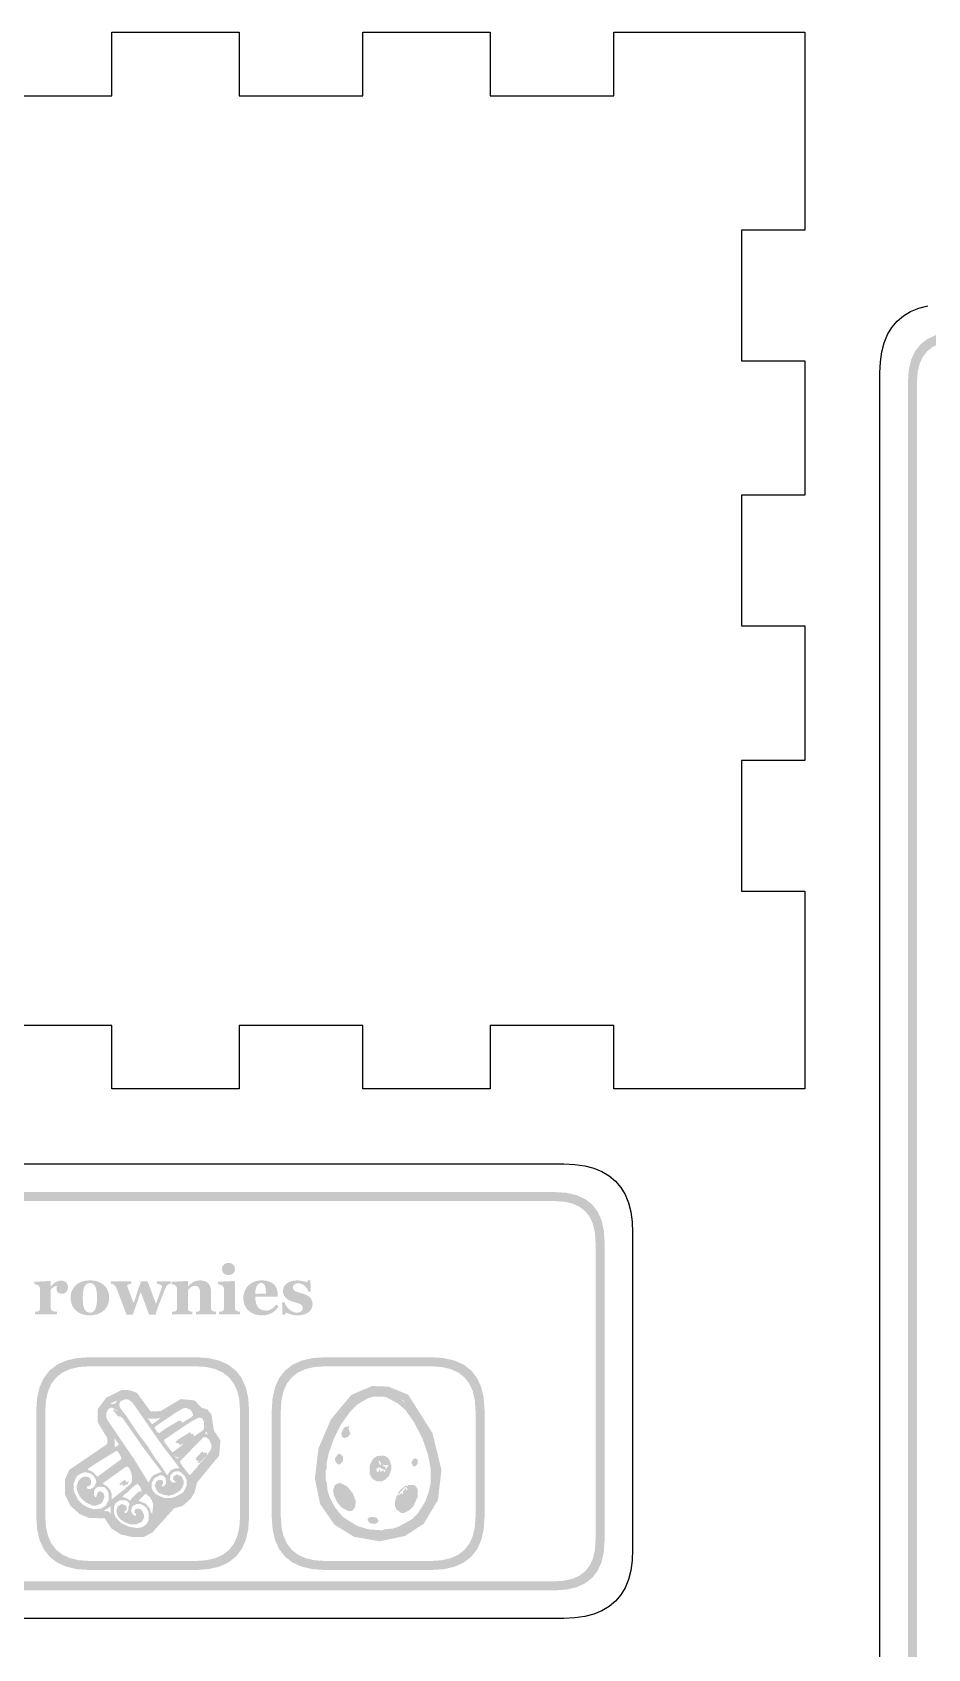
# Model space of a CAD drawing. Header units: millimetres. Extents: x 6 to 441, y 6 to 299.
# Drawn here: x 175.5 to 215.1, y 67.6 to 139 of the extents above; entities that cross this region are included whole.
import ezdxf

# ---------------------------------------------------------------- set-up
doc = ezdxf.new("R2010")
doc.units = ezdxf.units.MM
doc.layers.add('CUT', color=1, linetype='Continuous')
doc.layers.add('RASTER', color=7, linetype='Continuous')

msp = doc.modelspace()

# ---------------------------------------------------------------- hatches: boundary and pattern name
at = {"layer": 'RASTER'}
h = msp.add_hatch(color=7, dxfattribs=at)
h.paths.add_polyline_path([(229.6, 125.8), (230.116, 125.766), (230.563, 125.663), (230.941, 125.491), (231.25, 125.25), (231.491, 124.941), (231.663, 124.563), (231.766, 124.116), (231.8, 123.6), (231.8, 66.4), (231.766, 65.884), (231.663, 65.438), (231.491, 65.059), (231.25, 64.75), (230.941, 64.509), (230.563, 64.338), (230.116, 64.234), (229.6, 64.2), (216.4, 64.2), (215.884, 64.234), (215.438, 64.337), (215.059, 64.509), (214.75, 64.75), (214.509, 65.059), (214.337, 65.438), (214.234, 65.884), (214.2, 66.4), (214.2, 123.6), (214.234, 124.116), (214.337, 124.563), (214.509, 124.941), (214.75, 125.25), (215.059, 125.491), (215.438, 125.663), (215.884, 125.766), (216.4, 125.8)])
h.paths.add_polyline_path([(229.6, 125.4), (216.4, 125.4), (215.978, 125.372), (215.613, 125.288), (215.303, 125.147), (215.05, 124.95), (214.853, 124.697), (214.712, 124.387), (214.628, 124.022), (214.6, 123.6), (214.6, 66.4), (214.628, 65.978), (214.712, 65.613), (214.853, 65.303), (215.05, 65.05), (215.303, 64.853), (215.613, 64.712), (215.978, 64.628), (216.4, 64.6), (229.6, 64.6), (230.022, 64.628), (230.388, 64.712), (230.697, 64.853), (230.95, 65.05), (231.147, 65.303), (231.288, 65.613), (231.372, 65.978), (231.4, 66.4), (231.4, 123.6), (231.372, 124.022), (231.288, 124.387), (231.147, 124.697), (230.95, 124.95), (230.697, 125.147), (230.388, 125.288), (230.022, 125.372), (229.6, 125.4)], flags=0)
h = msp.add_hatch(color=7, dxfattribs=at)
h.paths.add_polyline_path([(139.2, 85.6), (139.234, 86.116), (139.337, 86.563), (139.509, 86.941), (139.75, 87.25), (140.059, 87.491), (140.438, 87.663), (140.884, 87.766), (141.4, 87.8), (198.6, 87.8), (199.116, 87.766), (199.563, 87.663), (199.941, 87.491), (200.25, 87.25), (200.491, 86.941), (200.663, 86.563), (200.766, 86.116), (200.8, 85.6), (200.8, 72.4), (200.766, 71.884), (200.663, 71.438), (200.491, 71.059), (200.25, 70.75), (199.941, 70.509), (199.563, 70.338), (199.116, 70.234), (198.6, 70.2), (141.4, 70.2), (140.884, 70.234), (140.438, 70.337), (140.059, 70.509), (139.75, 70.75), (139.509, 71.059), (139.337, 71.438), (139.234, 71.884), (139.2, 72.4)])
h.paths.add_polyline_path([(139.6, 85.6), (139.6, 72.4), (139.628, 71.978), (139.712, 71.613), (139.853, 71.303), (140.05, 71.05), (140.303, 70.853), (140.613, 70.712), (140.978, 70.628), (141.4, 70.6), (198.6, 70.6), (199.022, 70.628), (199.388, 70.712), (199.697, 70.853), (199.95, 71.05), (200.147, 71.303), (200.288, 71.613), (200.372, 71.978), (200.4, 72.4), (200.4, 85.6), (200.372, 86.022), (200.288, 86.387), (200.147, 86.697), (199.95, 86.95), (199.697, 87.147), (199.388, 87.288), (199.022, 87.372), (198.6, 87.4), (141.4, 87.4), (140.978, 87.372), (140.613, 87.288), (140.303, 87.147), (140.05, 86.95), (139.853, 86.697), (139.712, 86.387), (139.628, 86.022), (139.6, 85.6)], flags=0)
h = msp.add_hatch(color=7, dxfattribs=at)
h.paths.add_polyline_path([(184.694, 82.4), (183.768, 82.4), (183.768, 82.507), (183.778, 82.508), (183.787, 82.508), (183.796, 82.509), (183.806, 82.51), (183.815, 82.511), (183.824, 82.512), (183.834, 82.513), (183.843, 82.514), (183.852, 82.515), (183.86, 82.517), (183.869, 82.518), (183.877, 82.52), (183.885, 82.522), (183.892, 82.524), (183.899, 82.526), (183.906, 82.529), (183.917, 82.534), (183.927, 82.539), (183.937, 82.544), (183.946, 82.55), (183.953, 82.557), (183.96, 82.564), (183.966, 82.571), (183.972, 82.579), (183.976, 82.588), (183.98, 82.597), (183.983, 82.607), (183.986, 82.618), (183.988, 82.629), (183.99, 82.641), (183.99, 82.653), (183.991, 82.667), (183.991, 83.519), (183.99, 83.532), (183.989, 83.544), (183.987, 83.556), (183.985, 83.567), (183.982, 83.578), (183.978, 83.589), (183.973, 83.599), (183.967, 83.609), (183.961, 83.619), (183.955, 83.628), (183.948, 83.636), (183.941, 83.644), (183.933, 83.652), (183.926, 83.659), (183.917, 83.665), (183.909, 83.671), (183.902, 83.676), (183.894, 83.68), (183.885, 83.684), (183.876, 83.689), (183.865, 83.693), (183.854, 83.697), (183.842, 83.701), (183.829, 83.705), (183.816, 83.709), (183.803, 83.713), (183.79, 83.716), (183.778, 83.718), (183.766, 83.721), (183.754, 83.723), (183.743, 83.724), (183.731, 83.726), (183.731, 83.833), (184.449, 83.871), (184.471, 83.849), (184.471, 82.686), (184.472, 82.673), (184.473, 82.661), (184.474, 82.649), (184.477, 82.638), (184.48, 82.628), (184.484, 82.617), (184.488, 82.608), (184.493, 82.598), (184.499, 82.59), (184.505, 82.582), (184.512, 82.574), (184.52, 82.567), (184.528, 82.561), (184.537, 82.555), (184.546, 82.55), (184.556, 82.545), (184.564, 82.542), (184.571, 82.539), (184.579, 82.536), (184.587, 82.533), (184.595, 82.53), (184.603, 82.527), (184.612, 82.524), (184.621, 82.522), (184.629, 82.519), (184.638, 82.517), (184.647, 82.515), (184.656, 82.513), (184.666, 82.511), (184.675, 82.509), (184.684, 82.508), (184.694, 82.507)])
h.paths.add_polyline_path([(184.48, 84.398), (184.479, 84.371), (184.475, 84.344), (184.468, 84.319), (184.459, 84.295), (184.447, 84.272), (184.432, 84.25), (184.414, 84.228), (184.394, 84.208), (184.372, 84.19), (184.349, 84.174), (184.326, 84.161), (184.301, 84.15), (184.275, 84.141), (184.248, 84.135), (184.22, 84.131), (184.191, 84.13), (184.162, 84.131), (184.134, 84.135), (184.107, 84.141), (184.081, 84.15), (184.056, 84.161), (184.032, 84.174), (184.009, 84.19), (183.987, 84.208), (183.967, 84.228), (183.95, 84.25), (183.935, 84.272), (183.923, 84.295), (183.913, 84.319), (183.907, 84.344), (183.903, 84.371), (183.901, 84.398), (183.903, 84.425), (183.907, 84.452), (183.913, 84.477), (183.923, 84.501), (183.935, 84.525), (183.95, 84.547), (183.967, 84.568), (183.987, 84.588), (184.009, 84.607), (184.032, 84.623), (184.056, 84.637), (184.081, 84.648), (184.107, 84.656), (184.134, 84.663), (184.162, 84.666), (184.191, 84.668), (184.221, 84.666), (184.249, 84.663), (184.276, 84.656), (184.302, 84.648), (184.327, 84.637), (184.35, 84.623), (184.373, 84.607), (184.395, 84.588), (184.415, 84.568), (184.432, 84.547), (184.447, 84.525), (184.459, 84.501), (184.468, 84.477), (184.475, 84.452), (184.479, 84.425), (184.48, 84.398)])
for points in [[(177.1, 83.585), (177.099, 83.558), (177.096, 83.531), (177.09, 83.505), (177.083, 83.481), (177.073, 83.456), (177.061, 83.433), (177.047, 83.411), (177.031, 83.39), (177.013, 83.37), (176.994, 83.353), (176.973, 83.338), (176.951, 83.326), (176.928, 83.317), (176.903, 83.311), (176.877, 83.307), (176.85, 83.305), (176.823, 83.306), (176.798, 83.309), (176.774, 83.313), (176.751, 83.319), (176.729, 83.326), (176.708, 83.336), (176.688, 83.347), (176.669, 83.359), (176.651, 83.374), (176.636, 83.39), (176.624, 83.407), (176.613, 83.426), (176.605, 83.447), (176.599, 83.47), (176.596, 83.494), (176.595, 83.519), (176.595, 83.532), (176.595, 83.543), (176.596, 83.554), (176.597, 83.565), (176.598, 83.574), (176.599, 83.583), (176.6, 83.591), (176.602, 83.599), (176.604, 83.606), (176.606, 83.613), (176.607, 83.62), (176.609, 83.627), (176.611, 83.633), (176.612, 83.64), (176.614, 83.646), (176.615, 83.652), (176.598, 83.651), (176.581, 83.648), (176.564, 83.644), (176.546, 83.639), (176.528, 83.633), (176.51, 83.625), (176.492, 83.616), (176.473, 83.606), (176.455, 83.594), (176.437, 83.582), (176.42, 83.568), (176.403, 83.554), (176.387, 83.539), (176.371, 83.523), (176.356, 83.506), (176.341, 83.488), (176.341, 82.684), (176.342, 82.672), (176.342, 82.66), (176.344, 82.648), (176.345, 82.637), (176.348, 82.627), (176.35, 82.617), (176.354, 82.608), (176.357, 82.599), (176.362, 82.591), (176.367, 82.583), (176.373, 82.576), (176.379, 82.569), (176.386, 82.563), (176.394, 82.557), (176.402, 82.551), (176.412, 82.546), (176.42, 82.543), (176.43, 82.539), (176.441, 82.535), (176.454, 82.532), (176.468, 82.528), (176.483, 82.525), (176.499, 82.522), (176.516, 82.519), (176.534, 82.517), (176.55, 82.514), (176.565, 82.512), (176.579, 82.511), (176.591, 82.509), (176.602, 82.508), (176.612, 82.507), (176.621, 82.507), (176.621, 82.4), (175.641, 82.4), (175.641, 82.507), (175.65, 82.508), (175.659, 82.509), (175.669, 82.509), (175.678, 82.51), (175.687, 82.511), (175.696, 82.513), (175.706, 82.514), (175.715, 82.515), (175.724, 82.516), (175.733, 82.518), (175.742, 82.519), (175.75, 82.521), (175.757, 82.523), (175.765, 82.525), (175.772, 82.527), (175.779, 82.529), (175.79, 82.533), (175.8, 82.538), (175.81, 82.543), (175.818, 82.549), (175.826, 82.556), (175.833, 82.563), (175.838, 82.571), (175.843, 82.579), (175.847, 82.587), (175.851, 82.597), (175.854, 82.607), (175.856, 82.618), (175.858, 82.629), (175.86, 82.641), (175.861, 82.653), (175.861, 82.667), (175.861, 83.519), (175.86, 83.532), (175.859, 83.545), (175.857, 83.557), (175.855, 83.569), (175.851, 83.581), (175.847, 83.592), (175.842, 83.603), (175.836, 83.614), (175.83, 83.624), (175.823, 83.633), (175.816, 83.643), (175.808, 83.651), (175.801, 83.659), (175.793, 83.667), (175.785, 83.674), (175.776, 83.68), (175.769, 83.685), (175.762, 83.689), (175.754, 83.693), (175.746, 83.696), (175.737, 83.7), (175.729, 83.703), (175.719, 83.707), (175.709, 83.71), (175.699, 83.712), (175.689, 83.715), (175.678, 83.717), (175.667, 83.719), (175.656, 83.721), (175.644, 83.723), (175.633, 83.724), (175.621, 83.726), (175.621, 83.833), (176.319, 83.871), (176.341, 83.849), (176.341, 83.636), (176.347, 83.636), (176.373, 83.665), (176.398, 83.692), (176.425, 83.717), (176.451, 83.741), (176.478, 83.763), (176.506, 83.784), (176.534, 83.803), (176.562, 83.82), (176.59, 83.836), (176.619, 83.849), (176.648, 83.861), (176.678, 83.87), (176.707, 83.877), (176.737, 83.883), (176.768, 83.886), (176.798, 83.887), (176.832, 83.886), (176.863, 83.882), (176.893, 83.875), (176.921, 83.866), (176.948, 83.854), (176.973, 83.839), (176.996, 83.822), (177.017, 83.803), (177.037, 83.781), (177.054, 83.757), (177.068, 83.733), (177.079, 83.706), (177.088, 83.678), (177.095, 83.649), (177.099, 83.618), (177.1, 83.585)], [(181.634, 83.746), (181.617, 83.743), (181.601, 83.74), (181.585, 83.735), (181.569, 83.73), (181.554, 83.724), (181.538, 83.717), (181.524, 83.71), (181.509, 83.702), (181.495, 83.692), (181.482, 83.681), (181.469, 83.667), (181.457, 83.652), (181.445, 83.635), (181.433, 83.617), (181.423, 83.596), (181.413, 83.573), (181.388, 83.512), (181.364, 83.454), (181.341, 83.399), (181.32, 83.347), (181.3, 83.298), (181.282, 83.252), (181.265, 83.209), (181.249, 83.169), (181.232, 83.128), (181.215, 83.084), (181.195, 83.035), (181.175, 82.981), (181.152, 82.924), (181.128, 82.862), (181.103, 82.796), (181.076, 82.725), (181.07, 82.709), (181.063, 82.692), (181.057, 82.674), (181.05, 82.654), (181.043, 82.632), (181.035, 82.61), (181.027, 82.585), (181.019, 82.56), (181.011, 82.534), (181.004, 82.509), (180.997, 82.486), (180.99, 82.464), (180.984, 82.443), (180.978, 82.423), (180.972, 82.404), (180.967, 82.387), (180.682, 82.387), (180.313, 83.383), (179.967, 82.387), (179.684, 82.387), (179.648, 82.484), (179.614, 82.576), (179.582, 82.662), (179.552, 82.742), (179.524, 82.817), (179.498, 82.886), (179.473, 82.949), (179.451, 83.007), (179.429, 83.065), (179.405, 83.126), (179.379, 83.192), (179.352, 83.263), (179.323, 83.338), (179.292, 83.417), (179.259, 83.501), (179.224, 83.589), (179.217, 83.606), (179.209, 83.622), (179.199, 83.637), (179.188, 83.651), (179.177, 83.664), (179.164, 83.676), (179.149, 83.688), (179.134, 83.698), (179.118, 83.707), (179.102, 83.716), (179.086, 83.723), (179.069, 83.73), (179.053, 83.735), (179.036, 83.74), (179.02, 83.744), (179.003, 83.746), (179.003, 83.853), (179.902, 83.853), (179.902, 83.746), (179.89, 83.745), (179.876, 83.743), (179.862, 83.741), (179.848, 83.738), (179.833, 83.735), (179.817, 83.731), (179.801, 83.727), (179.784, 83.723), (179.768, 83.718), (179.754, 83.712), (179.742, 83.707), (179.732, 83.7), (179.725, 83.694), (179.719, 83.687), (179.716, 83.679), (179.715, 83.671), (179.715, 83.668), (179.715, 83.664), (179.715, 83.661), (179.716, 83.658), (179.716, 83.655), (179.717, 83.652), (179.718, 83.649), (179.719, 83.646), (179.72, 83.643), (179.721, 83.639), (179.722, 83.635), (179.723, 83.63), (179.725, 83.625), (179.727, 83.619), (179.729, 83.613), (179.731, 83.606), (179.741, 83.576), (179.753, 83.544), (179.765, 83.511), (179.778, 83.475), (179.792, 83.437), (179.807, 83.397), (179.823, 83.355), (179.839, 83.31), (179.857, 83.264), (179.875, 83.216), (179.894, 83.166), (179.914, 83.115), (179.935, 83.061), (179.956, 83.006), (179.978, 82.948), (180, 82.889), (180.326, 83.853), (180.616, 83.853), (180.986, 82.857), (181.007, 82.912), (181.026, 82.964), (181.045, 83.013), (181.062, 83.059), (181.077, 83.102), (181.092, 83.141), (181.105, 83.178), (181.117, 83.212), (181.129, 83.246), (181.142, 83.282), (181.155, 83.32), (181.17, 83.361), (181.185, 83.404), (181.2, 83.449), (181.217, 83.497), (181.234, 83.547), (181.236, 83.555), (181.239, 83.562), (181.24, 83.569), (181.242, 83.576), (181.244, 83.583), (181.245, 83.589), (181.246, 83.596), (181.246, 83.602), (181.247, 83.608), (181.247, 83.613), (181.247, 83.618), (181.248, 83.622), (181.248, 83.626), (181.248, 83.629), (181.247, 83.631), (181.247, 83.633), (181.247, 83.64), (181.245, 83.646), (181.243, 83.652), (181.24, 83.658), (181.237, 83.664), (181.232, 83.67), (181.227, 83.676), (181.221, 83.681), (181.214, 83.686), (181.207, 83.691), (181.199, 83.696), (181.192, 83.7), (181.184, 83.704), (181.175, 83.708), (181.167, 83.712), (181.158, 83.715), (181.149, 83.719), (181.14, 83.722), (181.131, 83.724), (181.122, 83.727), (181.113, 83.73), (181.104, 83.732), (181.095, 83.734), (181.087, 83.736), (181.078, 83.738), (181.07, 83.739), (181.062, 83.741), (181.055, 83.742), (181.048, 83.743), (181.041, 83.744), (181.035, 83.745), (181.029, 83.746), (181.029, 83.853), (181.634, 83.853)], [(183.632, 82.4), (182.75, 82.4), (182.75, 82.507), (182.757, 82.508), (182.765, 82.508), (182.773, 82.509), (182.781, 82.51), (182.789, 82.511), (182.798, 82.512), (182.808, 82.513), (182.817, 82.514), (182.827, 82.515), (182.836, 82.517), (182.844, 82.518), (182.852, 82.52), (182.859, 82.522), (182.866, 82.524), (182.872, 82.526), (182.877, 82.529), (182.885, 82.533), (182.892, 82.538), (182.898, 82.543), (182.904, 82.549), (182.909, 82.555), (182.914, 82.561), (182.918, 82.568), (182.921, 82.576), (182.924, 82.584), (182.927, 82.593), (182.929, 82.603), (182.931, 82.614), (182.933, 82.626), (182.934, 82.638), (182.934, 82.652), (182.935, 82.667), (182.935, 83.352), (182.934, 83.388), (182.931, 83.422), (182.927, 83.454), (182.921, 83.483), (182.913, 83.51), (182.904, 83.535), (182.893, 83.557), (182.88, 83.577), (182.865, 83.595), (182.849, 83.61), (182.831, 83.623), (182.812, 83.634), (182.791, 83.642), (182.768, 83.648), (182.744, 83.651), (182.718, 83.652), (182.703, 83.652), (182.689, 83.651), (182.675, 83.65), (182.661, 83.648), (182.648, 83.646), (182.634, 83.643), (182.621, 83.639), (182.609, 83.635), (182.596, 83.63), (182.584, 83.625), (182.571, 83.619), (182.559, 83.613), (182.546, 83.607), (182.534, 83.599), (182.522, 83.592), (182.51, 83.584), (182.499, 83.576), (182.49, 83.569), (182.48, 83.561), (182.471, 83.554), (182.463, 83.546), (182.456, 83.539), (182.448, 83.531), (182.442, 83.524), (182.435, 83.516), (182.429, 83.509), (182.424, 83.501), (182.418, 83.495), (182.413, 83.488), (182.408, 83.482), (182.403, 83.475), (182.398, 83.469), (182.398, 82.683), (182.399, 82.67), (182.399, 82.658), (182.4, 82.647), (182.402, 82.636), (182.404, 82.625), (182.407, 82.615), (182.41, 82.606), (182.413, 82.597), (182.417, 82.589), (182.422, 82.581), (182.427, 82.574), (182.432, 82.567), (182.439, 82.561), (182.446, 82.555), (182.453, 82.55), (182.461, 82.545), (182.467, 82.542), (182.474, 82.539), (182.481, 82.536), (182.488, 82.533), (182.495, 82.53), (182.503, 82.527), (182.511, 82.524), (182.52, 82.522), (182.529, 82.519), (182.538, 82.517), (182.546, 82.515), (182.555, 82.513), (182.563, 82.511), (182.572, 82.509), (182.58, 82.508), (182.589, 82.507), (182.589, 82.4), (181.698, 82.4), (181.698, 82.507), (181.707, 82.508), (181.717, 82.509), (181.726, 82.509), (181.735, 82.51), (181.744, 82.511), (181.754, 82.513), (181.763, 82.514), (181.772, 82.515), (181.781, 82.516), (181.79, 82.518), (181.799, 82.519), (181.807, 82.521), (181.815, 82.523), (181.822, 82.525), (181.829, 82.527), (181.836, 82.529), (181.847, 82.533), (181.858, 82.538), (181.867, 82.543), (181.875, 82.549), (181.883, 82.556), (181.89, 82.563), (181.896, 82.571), (181.9, 82.579), (181.905, 82.587), (181.908, 82.597), (181.911, 82.607), (181.914, 82.618), (181.915, 82.629), (181.917, 82.641), (181.918, 82.653), (181.918, 82.667), (181.918, 83.519), (181.918, 83.53), (181.917, 83.542), (181.915, 83.553), (181.912, 83.564), (181.909, 83.575), (181.905, 83.586), (181.9, 83.597), (181.895, 83.608), (181.888, 83.619), (181.882, 83.629), (181.875, 83.639), (181.867, 83.648), (181.86, 83.657), (181.851, 83.665), (181.842, 83.673), (181.833, 83.68), (181.826, 83.685), (181.819, 83.689), (181.811, 83.693), (181.803, 83.696), (181.795, 83.7), (181.786, 83.703), (181.776, 83.707), (181.766, 83.71), (181.756, 83.712), (181.746, 83.715), (181.735, 83.717), (181.724, 83.719), (181.713, 83.721), (181.701, 83.723), (181.69, 83.724), (181.678, 83.726), (181.678, 83.833), (182.376, 83.871), (182.398, 83.849), (182.398, 83.636), (182.404, 83.636), (182.415, 83.646), (182.426, 83.656), (182.438, 83.666), (182.45, 83.677), (182.462, 83.688), (182.476, 83.699), (182.49, 83.712), (182.504, 83.724), (182.518, 83.737), (182.533, 83.749), (182.547, 83.76), (182.56, 83.771), (182.574, 83.781), (182.587, 83.79), (182.6, 83.799), (182.612, 83.808), (182.626, 83.816), (182.642, 83.825), (182.658, 83.833), (182.675, 83.84), (182.693, 83.848), (182.713, 83.855), (182.733, 83.861), (182.754, 83.868), (182.777, 83.874), (182.799, 83.879), (182.822, 83.883), (182.845, 83.886), (182.869, 83.889), (182.893, 83.891), (182.917, 83.892), (182.942, 83.893), (183, 83.891), (183.054, 83.884), (183.104, 83.874), (183.151, 83.859), (183.194, 83.84), (183.233, 83.816), (183.268, 83.789), (183.3, 83.757), (183.328, 83.722), (183.352, 83.684), (183.373, 83.643), (183.39, 83.6), (183.403, 83.553), (183.412, 83.504), (183.418, 83.452), (183.419, 83.398), (183.419, 82.68), (183.42, 82.667), (183.42, 82.654), (183.422, 82.642), (183.423, 82.631), (183.426, 82.621), (183.428, 82.611), (183.432, 82.602), (183.436, 82.593), (183.44, 82.586), (183.445, 82.578), (183.452, 82.571), (183.459, 82.564), (183.467, 82.558), (183.475, 82.552), (183.485, 82.547), (183.496, 82.542), (183.502, 82.54), (183.508, 82.537), (183.515, 82.534), (183.522, 82.532), (183.529, 82.529), (183.537, 82.527), (183.545, 82.524), (183.553, 82.522), (183.562, 82.519), (183.571, 82.517), (183.581, 82.515), (183.59, 82.513), (183.6, 82.511), (183.61, 82.509), (183.621, 82.508), (183.632, 82.507)], [(187.222, 82.35), (187.187, 82.351), (187.152, 82.353), (187.117, 82.356), (187.082, 82.361), (187.047, 82.367), (187.013, 82.374), (186.979, 82.382), (186.945, 82.392), (186.912, 82.402), (186.881, 82.413), (186.852, 82.424), (186.824, 82.435), (186.799, 82.446), (186.776, 82.457), (186.754, 82.469), (186.734, 82.481), (186.69, 82.381), (186.576, 82.381), (186.557, 82.927), (186.664, 82.927), (186.67, 82.911), (186.677, 82.893), (186.685, 82.876), (186.693, 82.857), (186.703, 82.838), (186.714, 82.819), (186.725, 82.799), (186.737, 82.779), (186.75, 82.758), (186.764, 82.738), (186.778, 82.719), (186.792, 82.7), (186.807, 82.682), (186.822, 82.664), (186.838, 82.647), (186.854, 82.63), (186.872, 82.614), (186.89, 82.598), (186.909, 82.583), (186.928, 82.569), (186.948, 82.556), (186.969, 82.543), (186.99, 82.53), (187.012, 82.519), (187.034, 82.508), (187.057, 82.499), (187.08, 82.491), (187.104, 82.485), (187.128, 82.48), (187.152, 82.476), (187.177, 82.474), (187.202, 82.473), (187.234, 82.474), (187.264, 82.476), (187.292, 82.481), (187.318, 82.486), (187.342, 82.494), (187.363, 82.502), (187.383, 82.513), (187.4, 82.525), (187.415, 82.539), (187.429, 82.555), (187.44, 82.572), (187.449, 82.591), (187.456, 82.612), (187.461, 82.635), (187.464, 82.659), (187.465, 82.686), (187.465, 82.7), (187.464, 82.714), (187.461, 82.727), (187.458, 82.739), (187.454, 82.751), (187.449, 82.762), (187.443, 82.772), (187.436, 82.782), (187.428, 82.792), (187.42, 82.801), (187.411, 82.809), (187.401, 82.818), (187.391, 82.826), (187.38, 82.834), (187.368, 82.841), (187.355, 82.848), (187.341, 82.855), (187.326, 82.862), (187.311, 82.869), (187.296, 82.875), (187.28, 82.881), (187.264, 82.887), (187.247, 82.893), (187.23, 82.898), (187.213, 82.903), (187.194, 82.909), (187.175, 82.915), (187.154, 82.921), (187.133, 82.927), (187.11, 82.934), (187.087, 82.941), (187.063, 82.948), (187.038, 82.955), (187.014, 82.963), (186.992, 82.97), (186.97, 82.977), (186.949, 82.985), (186.929, 82.992), (186.91, 83), (186.892, 83.007), (186.874, 83.015), (186.856, 83.024), (186.838, 83.035), (186.82, 83.046), (186.801, 83.058), (186.782, 83.072), (186.764, 83.086), (186.745, 83.102), (186.729, 83.116), (186.713, 83.132), (186.699, 83.148), (186.685, 83.165), (186.673, 83.182), (186.661, 83.201), (186.649, 83.22), (186.639, 83.239), (186.63, 83.26), (186.622, 83.282), (186.615, 83.304), (186.609, 83.328), (186.605, 83.352), (186.602, 83.378), (186.6, 83.404), (186.6, 83.431), (186.602, 83.482), (186.61, 83.53), (186.624, 83.575), (186.643, 83.618), (186.667, 83.659), (186.697, 83.697), (186.733, 83.732), (186.773, 83.765), (186.818, 83.795), (186.867, 83.821), (186.919, 83.843), (186.974, 83.861), (187.032, 83.875), (187.094, 83.885), (187.159, 83.891), (187.228, 83.893), (187.261, 83.892), (187.293, 83.891), (187.325, 83.889), (187.356, 83.886), (187.386, 83.882), (187.416, 83.877), (187.445, 83.872), (187.473, 83.866), (187.501, 83.859), (187.527, 83.852), (187.552, 83.845), (187.576, 83.837), (187.599, 83.83), (187.621, 83.822), (187.642, 83.814), (187.662, 83.806), (187.692, 83.893), (187.804, 83.893), (187.827, 83.393), (187.723, 83.393), (187.709, 83.431), (187.693, 83.467), (187.674, 83.502), (187.654, 83.535), (187.63, 83.567), (187.605, 83.598), (187.577, 83.628), (187.547, 83.656), (187.516, 83.682), (187.484, 83.704), (187.451, 83.723), (187.418, 83.739), (187.384, 83.751), (187.35, 83.76), (187.315, 83.765), (187.279, 83.767), (187.252, 83.766), (187.226, 83.764), (187.201, 83.76), (187.179, 83.755), (187.157, 83.748), (187.137, 83.74), (187.119, 83.731), (187.102, 83.72), (187.087, 83.708), (187.074, 83.694), (187.063, 83.68), (187.054, 83.664), (187.047, 83.647), (187.042, 83.629), (187.039, 83.61), (187.038, 83.589), (187.039, 83.563), (187.044, 83.538), (187.051, 83.515), (187.061, 83.494), (187.075, 83.474), (187.091, 83.457), (187.11, 83.442), (187.132, 83.428), (187.157, 83.416), (187.184, 83.404), (187.214, 83.392), (187.245, 83.38), (187.28, 83.368), (187.316, 83.357), (187.355, 83.346), (187.396, 83.335), (187.46, 83.317), (187.519, 83.298), (187.573, 83.277), (187.624, 83.255), (187.669, 83.231), (187.711, 83.206), (187.748, 83.179), (187.78, 83.151), (187.809, 83.121), (187.833, 83.089), (187.854, 83.054), (187.871, 83.018), (187.885, 82.98), (187.894, 82.94), (187.9, 82.898), (187.902, 82.854), (187.899, 82.796), (187.89, 82.741), (187.875, 82.689), (187.855, 82.641), (187.828, 82.596), (187.796, 82.555), (187.758, 82.517), (187.714, 82.482), (187.665, 82.451), (187.612, 82.424), (187.556, 82.402), (187.497, 82.383), (187.433, 82.369), (187.367, 82.358), (187.296, 82.352), (187.222, 82.35)]]:
    msp.add_hatch(color=7, dxfattribs=at).paths.add_polyline_path(points)
h = msp.add_hatch(color=7, dxfattribs=at)
h.paths.add_polyline_path([(178.697, 83.68), (178.723, 83.654), (178.748, 83.627), (178.771, 83.599), (178.792, 83.569), (178.812, 83.538), (178.831, 83.506), (178.847, 83.473), (178.862, 83.439), (178.876, 83.403), (178.887, 83.367), (178.897, 83.33), (178.905, 83.292), (178.911, 83.254), (178.916, 83.214), (178.919, 83.175), (178.919, 83.134), (178.919, 83.094), (178.916, 83.054), (178.912, 83.015), (178.905, 82.976), (178.897, 82.938), (178.888, 82.9), (178.876, 82.863), (178.863, 82.827), (178.848, 82.792), (178.832, 82.757), (178.813, 82.725), (178.794, 82.693), (178.772, 82.663), (178.749, 82.634), (178.725, 82.606), (178.698, 82.58), (178.669, 82.554), (178.638, 82.528), (178.605, 82.505), (178.571, 82.483), (178.536, 82.463), (178.5, 82.444), (178.462, 82.427), (178.422, 82.412), (178.381, 82.398), (178.339, 82.386), (178.295, 82.376), (178.25, 82.368), (178.204, 82.361), (178.156, 82.357), (178.106, 82.354), (178.055, 82.353), (178.011, 82.354), (177.968, 82.356), (177.925, 82.36), (177.884, 82.366), (177.843, 82.373), (177.803, 82.382), (177.764, 82.392), (177.726, 82.404), (177.689, 82.418), (177.653, 82.433), (177.619, 82.45), (177.585, 82.468), (177.552, 82.489), (177.52, 82.51), (177.49, 82.533), (177.46, 82.558), (177.433, 82.583), (177.408, 82.61), (177.384, 82.638), (177.361, 82.668), (177.34, 82.699), (177.32, 82.731), (177.302, 82.765), (177.285, 82.801), (177.27, 82.837), (177.256, 82.875), (177.245, 82.914), (177.236, 82.954), (177.229, 82.994), (177.224, 83.036), (177.221, 83.079), (177.22, 83.124), (177.221, 83.167), (177.224, 83.209), (177.228, 83.25), (177.234, 83.29), (177.242, 83.328), (177.252, 83.365), (177.263, 83.402), (177.277, 83.436), (177.292, 83.47), (177.308, 83.503), (177.327, 83.535), (177.347, 83.566), (177.369, 83.596), (177.393, 83.625), (177.418, 83.653), (177.446, 83.68), (177.474, 83.705), (177.503, 83.729), (177.534, 83.751), (177.567, 83.771), (177.601, 83.79), (177.637, 83.808), (177.674, 83.824), (177.713, 83.839), (177.753, 83.852), (177.795, 83.864), (177.838, 83.874), (177.881, 83.882), (177.926, 83.888), (177.973, 83.892), (178.02, 83.895), (178.068, 83.896), (178.119, 83.895), (178.168, 83.892), (178.215, 83.888), (178.261, 83.882), (178.306, 83.874), (178.348, 83.864), (178.39, 83.852), (178.429, 83.839), (178.468, 83.824), (178.505, 83.808), (178.54, 83.79), (178.574, 83.771), (178.607, 83.751), (178.638, 83.729), (178.668, 83.705), (178.697, 83.68)])
h.paths.add_polyline_path([(178.322, 82.665), (178.33, 82.686), (178.337, 82.708), (178.344, 82.732), (178.35, 82.756), (178.355, 82.781), (178.361, 82.808), (178.365, 82.836), (178.369, 82.864), (178.373, 82.894), (178.376, 82.925), (178.379, 82.958), (178.381, 82.991), (178.383, 83.026), (178.384, 83.062), (178.385, 83.099), (178.385, 83.137), (178.385, 83.163), (178.384, 83.19), (178.383, 83.218), (178.381, 83.247), (178.379, 83.276), (178.377, 83.307), (178.374, 83.339), (178.37, 83.371), (178.366, 83.403), (178.362, 83.434), (178.357, 83.462), (178.352, 83.489), (178.346, 83.514), (178.34, 83.538), (178.333, 83.559), (178.326, 83.579), (178.317, 83.602), (178.307, 83.623), (178.296, 83.643), (178.284, 83.662), (178.272, 83.679), (178.258, 83.695), (178.244, 83.71), (178.229, 83.724), (178.213, 83.737), (178.196, 83.747), (178.177, 83.756), (178.158, 83.764), (178.138, 83.77), (178.117, 83.774), (178.095, 83.776), (178.071, 83.777), (178.046, 83.776), (178.022, 83.773), (177.999, 83.769), (177.978, 83.763), (177.958, 83.755), (177.939, 83.745), (177.921, 83.733), (177.905, 83.72), (177.89, 83.705), (177.876, 83.689), (177.862, 83.672), (177.85, 83.654), (177.838, 83.635), (177.828, 83.615), (177.818, 83.594), (177.809, 83.572), (177.802, 83.551), (177.795, 83.528), (177.789, 83.505), (177.783, 83.481), (177.778, 83.456), (177.774, 83.431), (177.77, 83.404), (177.767, 83.376), (177.764, 83.348), (177.761, 83.32), (177.759, 83.291), (177.758, 83.262), (177.757, 83.233), (177.756, 83.203), (177.755, 83.173), (177.755, 83.143), (177.755, 83.104), (177.756, 83.066), (177.756, 83.031), (177.757, 82.997), (177.759, 82.965), (177.761, 82.934), (177.763, 82.905), (177.765, 82.878), (177.768, 82.852), (177.772, 82.826), (177.777, 82.8), (177.783, 82.773), (177.789, 82.747), (177.797, 82.721), (177.806, 82.694), (177.815, 82.668), (177.824, 82.646), (177.834, 82.625), (177.844, 82.605), (177.856, 82.587), (177.868, 82.569), (177.882, 82.553), (177.896, 82.538), (177.912, 82.525), (177.928, 82.512), (177.945, 82.501), (177.964, 82.492), (177.983, 82.485), (178.004, 82.479), (178.025, 82.475), (178.048, 82.473), (178.071, 82.472), (178.093, 82.473), (178.114, 82.475), (178.134, 82.479), (178.153, 82.484), (178.171, 82.491), (178.189, 82.499), (178.206, 82.509), (178.222, 82.521), (178.238, 82.534), (178.252, 82.548), (178.266, 82.564), (178.279, 82.581), (178.291, 82.6), (178.302, 82.62), (178.312, 82.642), (178.322, 82.665)], flags=0)
h = msp.add_hatch(color=7, dxfattribs=at)
h.paths.add_polyline_path([(186.403, 82.75), (186.39, 82.729), (186.376, 82.709), (186.362, 82.689), (186.347, 82.669), (186.331, 82.649), (186.314, 82.63), (186.297, 82.611), (186.28, 82.593), (186.261, 82.574), (186.242, 82.557), (186.222, 82.54), (186.202, 82.524), (186.181, 82.508), (186.16, 82.494), (186.138, 82.479), (186.115, 82.466), (186.09, 82.452), (186.066, 82.44), (186.041, 82.428), (186.016, 82.417), (185.991, 82.407), (185.966, 82.398), (185.941, 82.389), (185.916, 82.382), (185.891, 82.375), (185.864, 82.369), (185.837, 82.364), (185.808, 82.36), (185.779, 82.357), (185.749, 82.355), (185.718, 82.354), (185.686, 82.353), (185.632, 82.354), (185.581, 82.357), (185.531, 82.362), (185.484, 82.369), (185.438, 82.377), (185.394, 82.388), (185.352, 82.4), (185.311, 82.415), (185.273, 82.431), (185.236, 82.448), (185.201, 82.467), (185.168, 82.487), (185.136, 82.508), (185.106, 82.531), (185.078, 82.555), (185.051, 82.58), (185.026, 82.607), (185.003, 82.635), (184.982, 82.663), (184.962, 82.694), (184.943, 82.725), (184.927, 82.757), (184.912, 82.791), (184.898, 82.826), (184.886, 82.861), (184.876, 82.898), (184.867, 82.935), (184.86, 82.973), (184.855, 83.012), (184.851, 83.051), (184.848, 83.091), (184.848, 83.132), (184.849, 83.17), (184.851, 83.206), (184.855, 83.243), (184.861, 83.279), (184.869, 83.314), (184.879, 83.35), (184.89, 83.384), (184.903, 83.419), (184.917, 83.453), (184.933, 83.485), (184.95, 83.517), (184.969, 83.548), (184.989, 83.578), (185.011, 83.607), (185.034, 83.635), (185.059, 83.663), (185.084, 83.688), (185.112, 83.712), (185.141, 83.735), (185.171, 83.757), (185.203, 83.777), (185.237, 83.796), (185.273, 83.814), (185.31, 83.831), (185.348, 83.846), (185.388, 83.859), (185.429, 83.87), (185.47, 83.879), (185.513, 83.887), (185.557, 83.892), (185.603, 83.895), (185.649, 83.896), (185.699, 83.895), (185.747, 83.892), (185.792, 83.889), (185.836, 83.883), (185.877, 83.876), (185.915, 83.868), (185.952, 83.857), (185.986, 83.846), (186.018, 83.833), (186.049, 83.819), (186.078, 83.803), (186.106, 83.786), (186.133, 83.769), (186.158, 83.75), (186.182, 83.729), (186.204, 83.708), (186.224, 83.687), (186.243, 83.664), (186.26, 83.641), (186.276, 83.617), (186.291, 83.592), (186.304, 83.566), (186.315, 83.539), (186.326, 83.511), (186.335, 83.483), (186.342, 83.454), (186.349, 83.424), (186.354, 83.395), (186.358, 83.365), (186.361, 83.335), (186.363, 83.304), (186.364, 83.273), (186.364, 83.178), (185.374, 83.178), (185.375, 83.105), (185.381, 83.037), (185.39, 82.973), (185.402, 82.913), (185.419, 82.859), (185.439, 82.808), (185.462, 82.762), (185.489, 82.721), (185.52, 82.684), (185.556, 82.652), (185.595, 82.625), (185.639, 82.603), (185.687, 82.586), (185.739, 82.574), (185.796, 82.567), (185.857, 82.564), (185.891, 82.565), (185.924, 82.569), (185.956, 82.575), (185.988, 82.583), (186.018, 82.594), (186.048, 82.606), (186.077, 82.622), (186.104, 82.64), (186.131, 82.659), (186.157, 82.68), (186.182, 82.702), (186.206, 82.725), (186.229, 82.75), (186.251, 82.775), (186.272, 82.802), (186.292, 82.831)])
h.paths.add_polyline_path([(185.844, 83.307), (185.844, 83.329), (185.843, 83.351), (185.843, 83.373), (185.842, 83.396), (185.84, 83.418), (185.839, 83.441), (185.837, 83.464), (185.835, 83.487), (185.833, 83.509), (185.83, 83.531), (185.827, 83.551), (185.823, 83.571), (185.819, 83.589), (185.814, 83.606), (185.809, 83.623), (185.804, 83.638), (185.798, 83.654), (185.791, 83.67), (185.783, 83.685), (185.775, 83.698), (185.766, 83.711), (185.757, 83.722), (185.747, 83.732), (185.736, 83.742), (185.725, 83.75), (185.713, 83.757), (185.7, 83.763), (185.687, 83.768), (185.673, 83.772), (185.658, 83.775), (185.643, 83.776), (185.627, 83.777), (185.599, 83.775), (185.573, 83.77), (185.549, 83.761), (185.526, 83.748), (185.504, 83.732), (185.483, 83.713), (185.464, 83.689), (185.447, 83.663), (185.431, 83.632), (185.417, 83.597), (185.405, 83.558), (185.395, 83.515), (185.387, 83.468), (185.38, 83.416), (185.376, 83.361), (185.374, 83.301)], flags=0)
h = msp.add_hatch(color=7, dxfattribs=at)
h.paths.add_polyline_path([(175.7, 78.15), (175.737, 78.701), (175.847, 79.178), (176.03, 79.582), (176.288, 79.913), (176.618, 80.17), (177.022, 80.353), (177.499, 80.463), (178.05, 80.5), (182.75, 80.5), (183.301, 80.463), (183.778, 80.353), (184.182, 80.17), (184.513, 79.913), (184.77, 79.582), (184.953, 79.178), (185.063, 78.701), (185.1, 78.15), (185.1, 73.45), (185.063, 72.899), (184.953, 72.422), (184.77, 72.018), (184.513, 71.687), (184.182, 71.43), (183.778, 71.247), (183.301, 71.137), (182.75, 71.1), (178.05, 71.1), (177.499, 71.137), (177.022, 71.247), (176.618, 71.43), (176.288, 71.688), (176.03, 72.018), (175.847, 72.422), (175.737, 72.899), (175.7, 73.45)])
h.paths.add_polyline_path([(176.1, 78.15), (176.1, 73.45), (176.13, 72.993), (176.222, 72.597), (176.374, 72.262), (176.588, 71.988), (176.862, 71.774), (177.197, 71.622), (177.593, 71.53), (178.05, 71.5), (182.75, 71.5), (183.207, 71.53), (183.603, 71.622), (183.938, 71.774), (184.213, 71.988), (184.426, 72.262), (184.578, 72.597), (184.67, 72.993), (184.7, 73.45), (184.7, 78.15), (184.67, 78.607), (184.578, 79.003), (184.426, 79.338), (184.213, 79.612), (183.938, 79.826), (183.603, 79.978), (183.207, 80.07), (182.75, 80.1), (178.05, 80.1), (177.593, 80.07), (177.197, 79.978), (176.862, 79.826), (176.587, 79.613), (176.374, 79.338), (176.222, 79.003), (176.13, 78.607), (176.1, 78.15)], flags=0)
h = msp.add_hatch(color=7, dxfattribs=at)
h.paths.add_polyline_path([(186.1, 78.15), (186.137, 78.701), (186.247, 79.178), (186.43, 79.582), (186.688, 79.913), (187.018, 80.17), (187.422, 80.353), (187.899, 80.463), (188.45, 80.5), (193.15, 80.5), (193.701, 80.463), (194.178, 80.353), (194.582, 80.17), (194.913, 79.913), (195.17, 79.582), (195.353, 79.178), (195.463, 78.701), (195.5, 78.15), (195.5, 73.45), (195.463, 72.899), (195.353, 72.422), (195.17, 72.018), (194.913, 71.687), (194.582, 71.43), (194.178, 71.247), (193.701, 71.137), (193.15, 71.1), (188.45, 71.1), (187.899, 71.137), (187.422, 71.247), (187.018, 71.43), (186.687, 71.688), (186.43, 72.018), (186.247, 72.422), (186.137, 72.899), (186.1, 73.45)])
h.paths.add_polyline_path([(186.5, 78.15), (186.5, 73.45), (186.53, 72.993), (186.622, 72.597), (186.774, 72.262), (186.987, 71.988), (187.262, 71.774), (187.597, 71.622), (187.993, 71.53), (188.45, 71.5), (193.15, 71.5), (193.607, 71.53), (194.003, 71.622), (194.338, 71.774), (194.612, 71.988), (194.826, 72.262), (194.978, 72.597), (195.07, 72.993), (195.1, 73.45), (195.1, 78.15), (195.07, 78.607), (194.978, 79.003), (194.826, 79.338), (194.613, 79.612), (194.338, 79.826), (194.003, 79.978), (193.607, 80.07), (193.15, 80.1), (188.45, 80.1), (187.993, 80.07), (187.597, 79.978), (187.262, 79.826), (186.987, 79.613), (186.774, 79.338), (186.622, 79.003), (186.53, 78.607), (186.5, 78.15)], flags=0)
h = msp.add_hatch(color=7, dxfattribs=at)
h.paths.add_polyline_path([(179.472, 79.052), (179.841, 79.044), (180.152, 78.923), (180.736, 78.122), (180.775, 78.102), (181.191, 78.121), (182.082, 78.653), (182.69, 78.596), (182.993, 78.272), (183.256, 78.193), (183.436, 77.974), (183.544, 77.269), (183.833, 76.827), (183.778, 76.153), (182.801, 74.967), (182.69, 74.523), (182.524, 74.254), (182.16, 73.928), (181.797, 73.833), (180.826, 72.756), (180.46, 72.565), (179.982, 72.55), (179.439, 72.667), (179.018, 72.936), (178.726, 73.38), (178.035, 73.402), (177.624, 73.567), (177.208, 73.938), (176.971, 74.428), (176.971, 75.109), (177.161, 75.526), (178.839, 76.672), (178.839, 76.925), (178.41, 77.634), (178.41, 78.208), (178.797, 78.72)])
h.paths.add_polyline_path([(179.543, 78.73), (179.006, 78.466), (178.73, 78.101), (178.73, 77.724), (179.159, 77.014), (179.159, 76.503), (177.415, 75.312), (177.291, 75.039), (177.291, 74.502), (177.468, 74.135), (177.795, 73.843), (178.101, 73.72), (178.903, 73.695), (179.248, 73.169), (179.563, 72.968), (180.011, 72.871), (180.377, 72.883), (180.627, 73.013), (181.624, 74.119), (182.004, 74.218), (182.276, 74.462), (182.392, 74.648), (182.508, 75.115), (183.467, 76.279), (183.505, 76.743), (183.238, 77.152), (183.133, 77.839), (183.071, 77.915), (182.819, 77.99), (182.539, 78.289), (182.156, 78.325), (181.286, 77.806), (180.704, 77.778), (180.522, 77.872), (179.948, 78.658), (179.777, 78.725), (179.543, 78.73)], flags=0)
h = msp.add_hatch(color=7, dxfattribs=at)
h.paths.add_polyline_path([(179.538, 78.794), (179.762, 78.804), (180.006, 78.68), (180.81, 77.542), (181.861, 78.245), (182.173, 78.402), (182.44, 78.402), (182.618, 78.312), (182.685, 78.245), (182.799, 78.024), (183.01, 78), (183.154, 77.91), (183.277, 77.666), (183.277, 77.364), (183.22, 77.22), (183.154, 77.14), (183.388, 77.039), (183.488, 76.939), (183.612, 76.628), (183.579, 76.393), (183.421, 76.115), (182.531, 75.064), (182.507, 74.82), (182.44, 74.619), (182.35, 74.475), (182.116, 74.274), (181.66, 74.093), (181.513, 73.906), (181.326, 73.725), (181.279, 73.638), (181.024, 73.39), (180.977, 73.303), (180.609, 72.935), (180.365, 72.811), (179.896, 72.811), (179.561, 72.911), (179.283, 73.069), (179.149, 73.203), (179.025, 73.414), (178.992, 73.514), (178.982, 73.906), (178.624, 73.681), (178.389, 73.615), (178.122, 73.648), (177.743, 73.805), (177.643, 73.872), (177.375, 74.174), (177.218, 74.518), (177.218, 74.686), (177.184, 74.753), (177.251, 75.121), (177.408, 75.399), (179.35, 76.638), (178.969, 77.24), (178.781, 77.488), (178.657, 77.733), (178.624, 77.967), (178.734, 78.258), (178.815, 78.345), (178.992, 78.436), (179.183, 78.446), (179.317, 78.68)])
h.paths.add_polyline_path([(179.595, 78.636), (179.417, 78.546), (179.36, 78.436), (179.384, 78.292), (179.672, 77.91), (180.154, 77.187), (180.643, 76.537), (180.924, 76.082), (181.212, 75.7), (181.459, 75.312), (181.493, 75.299), (181.627, 75.499), (181.838, 75.59), (182.029, 75.6), (181.158, 76.752), (179.939, 78.513), (179.762, 78.636)], flags=0)
h.paths.add_polyline_path([(178.992, 78.268), (178.882, 78.211), (178.791, 78.034), (178.791, 77.833), (178.848, 77.722), (180.04, 75.968), (180.656, 74.964), (180.79, 75.198), (180.89, 75.299), (181.225, 75.432), (181.212, 75.466), (180.489, 76.417), (179.484, 77.856), (179.437, 77.843), (179.437, 77.89), (179.37, 77.81), (179.417, 77.923), (179.35, 77.876), (179.317, 77.89), (179.116, 78.124), (179.092, 78.168), (179.126, 78.201), (179.27, 78.111), (179.27, 78.144), (179.059, 78.268)], flags=0)
h.paths.add_polyline_path([(182.306, 78.268), (182.173, 78.235), (181.895, 78.077), (180.957, 77.441), (180.934, 77.364), (181.024, 77.22), (181.125, 77.14), (181.392, 77.341), (181.962, 77.676), (182.005, 77.699), (182.062, 77.676), (182.096, 77.722), (182.139, 77.599), (182.551, 77.856), (182.631, 77.943), (182.584, 78.077), (182.517, 78.178)], flags=0)
h.paths.add_polyline_path([(182.876, 77.833), (182.564, 77.676), (181.346, 76.852), (181.359, 76.752), (181.694, 76.316), (181.747, 76.316), (182.149, 76.618), (182.173, 76.661), (182.149, 76.685), (182.015, 76.571), (182.062, 76.685), (181.982, 76.638), (181.995, 76.718), (181.848, 76.705), (181.895, 76.805), (182.029, 76.906), (182.484, 77.187), (182.517, 77.173), (182.541, 77.096), (182.665, 77.12), (182.641, 77.029), (182.665, 77.006), (183.066, 77.274), (183.11, 77.364), (183.11, 77.632), (183.02, 77.81)], flags=0)
h.paths.add_polyline_path([(183.077, 76.962), (182.039, 75.891), (182.163, 75.68), (182.474, 75.289), (182.584, 75.379), (182.631, 75.466), (182.785, 75.613), (182.832, 75.7), (183.177, 76.092), (183.154, 76.115), (183.12, 76.048), (182.899, 75.834), (182.819, 75.834), (182.899, 75.948), (182.785, 75.901), (182.799, 75.982), (182.718, 75.968), (182.785, 76.082), (183.053, 76.35), (183.087, 76.269), (183.12, 76.316), (183.154, 76.269), (183.267, 76.283), (183.21, 76.192), (183.254, 76.182), (183.411, 76.427), (183.445, 76.594), (183.354, 76.839), (183.21, 76.962)], flags=0)
h.paths.add_polyline_path([(179.226, 76.36), (178.379, 75.834), (177.978, 75.566), (177.964, 75.533), (178.199, 75.432), (178.379, 75.245), (178.433, 75.245), (179.437, 75.982), (179.461, 76.059), (179.37, 76.236), (179.303, 76.336)], flags=0)
h.paths.add_polyline_path([(181.871, 76.159), (181.838, 76.125), (181.861, 76.082), (181.938, 76.025), (182.062, 76.136), (181.948, 76.069), (181.881, 76.102)], flags=0)
h.paths.add_polyline_path([(179.719, 75.68), (179.618, 75.633), (178.624, 74.92), (178.835, 74.796), (178.969, 74.629), (179.025, 74.485), (179.036, 74.227), (179.571, 74.642), (179.919, 74.964), (179.929, 75.222), (179.896, 75.389), (179.806, 75.6)], flags=0)
h.paths.add_polyline_path([(181.838, 75.456), (181.727, 75.399), (181.627, 75.299), (181.603, 75.088), (181.694, 74.977), (181.838, 74.954), (181.848, 74.997), (181.737, 75.121), (181.761, 75.232), (181.905, 75.322), (182.116, 75.232), (182.206, 75.054), (182.206, 74.887), (182.149, 74.743), (182.049, 74.609), (181.804, 74.452), (181.57, 74.385), (181.336, 74.418), (181.125, 74.508), (181.024, 74.609), (180.934, 74.82), (180.991, 74.997), (181.101, 75.088), (181.279, 75.064), (181.302, 74.92), (181.235, 74.82), (181.269, 74.786), (181.346, 74.81), (181.436, 74.92), (181.413, 75.165), (181.312, 75.265), (181.168, 75.289), (180.924, 75.165), (180.8, 74.954), (180.8, 74.719), (180.89, 74.542), (180.991, 74.441), (181.336, 74.284), (181.67, 74.284), (181.804, 74.318), (182.116, 74.475), (182.216, 74.575), (182.34, 74.82), (182.34, 75.088), (182.25, 75.265), (182.116, 75.399), (182.005, 75.456)], flags=0)
h.paths.add_polyline_path([(177.854, 75.422), (177.676, 75.366), (177.475, 75.232), (177.351, 74.92), (177.351, 74.652), (177.385, 74.518), (177.542, 74.207), (177.777, 73.973), (178.021, 73.849), (178.255, 73.782), (178.557, 73.815), (178.768, 73.939), (178.892, 74.184), (178.892, 74.485), (178.835, 74.629), (178.701, 74.763), (178.423, 74.786), (178.312, 74.696), (178.255, 74.585), (178.255, 74.418), (178.299, 74.328), (178.346, 74.328), (178.413, 74.529), (178.523, 74.585), (178.667, 74.495), (178.714, 74.341), (178.634, 74.107), (178.567, 74.04), (178.356, 73.949), (178.188, 73.949), (177.911, 74.073), (177.676, 74.274), (177.552, 74.485), (177.485, 74.686), (177.485, 74.82), (177.576, 75.064), (177.676, 75.165), (177.787, 75.222), (177.954, 75.222), (178.065, 75.165), (178.122, 75.054), (178.122, 74.92), (178.078, 74.83), (177.931, 74.776), (177.944, 74.709), (177.988, 74.686), (178.122, 74.686), (178.245, 74.763), (178.356, 74.987), (178.332, 75.098), (178.199, 75.299), (178.021, 75.389)], flags=0)
h.paths.add_polyline_path([(179.605, 75.078), (179.652, 75.078), (179.638, 75.031), (179.705, 74.964), (179.739, 75.011), (179.785, 75.011), (179.719, 74.863), (179.662, 74.887), (179.585, 74.83), (179.504, 74.83), (179.518, 74.91), (179.451, 74.863), (179.37, 74.863), (179.451, 74.964)], flags=0)
h.paths.add_polyline_path([(180.154, 74.91), (179.919, 74.729), (179.705, 74.508), (179.618, 74.462), (179.504, 74.328), (179.662, 74.284), (179.852, 74.16), (179.886, 74.227), (180.221, 74.562), (180.321, 74.575), (180.355, 74.529), (180.331, 74.686), (180.274, 74.796)], flags=0)
h.paths.add_polyline_path([(180.522, 74.475), (180.207, 74.16), (180.542, 74.026), (180.71, 73.825), (180.766, 73.648), (180.823, 73.591), (180.867, 73.983), (180.8, 74.184), (180.71, 74.328)], flags=0)
h.paths.add_polyline_path([(179.394, 74.184), (179.216, 74.06), (179.126, 73.882), (179.126, 73.615), (179.216, 73.404), (179.451, 73.169), (179.796, 73.012), (180.14, 72.955), (180.331, 72.978), (180.509, 73.069), (180.576, 73.136), (180.666, 73.313), (180.666, 73.648), (180.576, 73.825), (180.475, 73.926), (180.298, 74.016), (180.13, 74.016), (179.973, 73.939), (179.896, 73.782), (179.896, 73.681), (179.986, 73.538), (180.087, 73.491), (180.12, 73.538), (180.03, 73.648), (180.053, 73.758), (180.13, 73.815), (180.308, 73.792), (180.375, 73.725), (180.465, 73.514), (180.465, 73.414), (180.355, 73.223), (180.097, 73.112), (179.862, 73.112), (179.618, 73.203), (179.417, 73.337), (179.35, 73.404), (179.26, 73.581), (179.236, 73.705), (179.283, 73.892), (179.461, 74.016), (179.638, 73.959), (179.695, 73.882), (179.695, 73.782), (179.571, 73.658), (179.662, 73.615), (179.705, 73.638), (179.762, 73.748), (179.762, 73.849), (179.819, 74.006), (179.772, 74.093), (179.662, 74.184)], flags=0)
h = msp.add_hatch(color=7, dxfattribs=at)
h.paths.add_polyline_path([(190.529, 79.228), (191.252, 79.201), (192.126, 78.845), (193.197, 77.155), (193.596, 75.518), (193.44, 74.197), (192.821, 73.151), (191.988, 72.603), (190.863, 72.369), (189.741, 72.565), (188.866, 73.105), (188.237, 74.016), (188.004, 75.139), (188.167, 76.479), (188.716, 77.76), (189.616, 78.837)])
h.paths.add_polyline_path([(190.589, 78.905), (189.812, 78.573), (188.992, 77.591), (188.479, 76.395), (188.328, 75.153), (188.537, 74.144), (189.091, 73.342), (189.857, 72.869), (190.858, 72.695), (191.864, 72.904), (192.583, 73.377), (193.13, 74.301), (193.272, 75.498), (192.899, 77.029), (191.911, 78.588), (191.184, 78.883), (190.589, 78.905)], flags=0)
h = msp.add_hatch(color=7, dxfattribs=at)
h.paths.add_polyline_path([(190.51, 78.954), (191.102, 78.966), (191.343, 78.885), (191.837, 78.616), (192.28, 78.174), (192.561, 77.772), (192.871, 77.197), (193.152, 76.473), (193.313, 75.789), (193.313, 74.824), (193.273, 74.623), (193.072, 74.02), (192.883, 73.686), (192.4, 73.163), (192.159, 73.002), (191.785, 72.813), (191.182, 72.653), (190.458, 72.653), (190.257, 72.693), (189.775, 72.854), (189.36, 73.083), (188.999, 73.364), (188.757, 73.646), (188.407, 74.342), (188.287, 74.824), (188.287, 75.709), (188.327, 75.789), (188.367, 76.191), (188.488, 76.593), (188.838, 77.41), (189.159, 77.932), (189.602, 78.455), (190.044, 78.777)])
h.paths.add_polyline_path([(190.579, 78.765), (190.338, 78.684), (189.883, 78.415), (189.561, 78.093), (189.159, 77.53), (188.85, 76.915), (188.608, 76.232), (188.528, 75.829), (188.528, 75.588), (188.488, 75.508), (188.488, 75.065), (188.528, 74.985), (188.568, 74.583), (188.649, 74.342), (188.878, 73.887), (189.24, 73.445), (189.855, 73.055), (190.378, 72.894), (190.981, 72.854), (191.061, 72.894), (191.463, 72.934), (191.705, 73.015), (192.32, 73.364), (192.561, 73.606), (192.883, 74.128), (193.032, 74.543), (193.112, 74.905), (193.112, 75.628), (192.992, 76.232), (192.75, 76.915), (192.4, 77.611), (191.998, 78.174), (191.677, 78.455), (191.182, 78.725), (191.021, 78.765)], flags=0)
h.paths.add_polyline_path([(189.465, 77.466), (189.533, 77.438), (189.493, 77.357), (189.574, 77.116), (189.465, 76.983), (189.304, 76.927), (189.2, 76.983), (189.171, 77.156), (189.28, 77.37), (189.372, 77.438), (189.481, 77.41)], flags=0)
h.paths.add_polyline_path([(189.023, 76.219), (189.131, 76.232), (189.252, 76.111), (189.252, 75.91), (189.091, 75.749), (188.958, 75.817), (188.89, 75.95), (188.89, 76.03)], flags=0)
h.paths.add_polyline_path([(190.752, 76.139), (191.061, 76.151), (191.194, 76.083), (191.291, 75.978), (191.383, 75.709), (191.383, 75.548), (191.275, 75.254), (191.114, 75.094), (190.981, 75.025), (190.74, 75.025), (190.551, 75.118), (190.418, 75.347), (190.418, 75.709), (190.567, 76.002)], flags=0)
h.paths.add_polyline_path([(192.36, 76.018), (192.469, 76.03), (192.549, 75.95), (192.549, 75.789), (192.429, 75.669), (192.336, 75.697), (192.268, 75.829)], flags=0)
h.paths.add_polyline_path([(190.848, 75.938), (190.82, 75.91), (190.888, 75.721), (190.941, 75.789)], flags=0)
h.paths.add_polyline_path([(191.021, 75.749), (190.993, 75.721), (191.13, 75.656), (191.114, 75.6), (191.154, 75.56), (191.21, 75.681), (191.291, 75.681), (191.222, 75.749), (191.17, 75.721)], flags=0)
h.paths.add_polyline_path([(190.808, 75.656), (190.808, 75.6), (190.712, 75.576), (190.752, 75.399), (190.792, 75.455), (190.848, 75.439), (190.832, 75.536), (190.86, 75.548), (190.913, 75.439), (191.021, 75.508), (191.09, 75.399), (191.13, 75.536), (191.073, 75.52)], flags=0)
h.paths.add_polyline_path([(189.023, 74.933), (189.131, 74.945), (189.425, 74.796), (189.666, 74.514), (189.815, 74.14), (189.775, 73.859), (189.666, 73.726), (189.493, 73.698), (189.28, 73.807), (189.159, 73.887), (188.999, 74.088), (188.85, 74.382), (188.81, 74.623), (188.878, 74.836)], flags=0)
h.paths.add_polyline_path([(192.119, 74.852), (192.348, 74.864), (192.457, 74.812), (192.549, 74.663), (192.549, 74.342), (192.36, 73.927), (192.159, 73.726), (191.946, 73.618), (191.825, 73.618), (191.612, 73.767), (191.544, 73.939), (191.544, 74.14), (191.636, 74.41), (191.693, 74.394), (191.837, 74.49), (191.894, 74.434), (191.906, 74.583), (191.974, 74.635), (191.958, 74.691), (192.014, 74.691), (192.067, 74.623), (192.107, 74.663), (192.014, 74.772), (191.974, 74.756), (191.693, 74.434), (191.665, 74.462), (191.773, 74.635), (191.974, 74.796), (192.026, 74.824), (192.095, 74.796)], flags=0)
h.paths.add_polyline_path([(190.47, 73.445), (190.712, 73.429), (190.82, 73.296), (190.792, 73.204), (190.659, 73.135), (190.446, 73.163), (190.366, 73.244), (190.338, 73.336), (190.366, 73.389)], flags=0)

# ---------------------------------------------------------------- linework, layer by layer
at = {"layer": 'CUT'}
for points in [[(173.568, 136.24), (179.033, 136.24), (179.033, 139.04), (184.659, 139.04), (184.659, 136.24), (190.124, 136.24), (190.124, 139.04), (195.75, 139.04), (195.75, 136.24), (201.215, 136.24), (201.215, 139.04), (206.801, 139.04), (209.641, 139.04), (209.641, 136.2), (209.641, 130.303), (206.841, 130.303), (206.841, 124.525), (209.641, 124.525), (209.641, 118.588), (206.841, 118.588), (206.841, 112.811), (209.641, 112.811), (209.641, 106.874), (206.841, 106.874), (206.841, 101.096), (209.641, 101.096), (209.641, 95.199), (209.641, 92.359), (206.801, 92.359), (201.215, 92.359), (201.215, 95.159), (195.75, 95.159), (195.75, 92.359), (190.124, 92.359), (190.124, 95.159), (184.659, 95.159), (184.659, 92.359), (179.033, 92.359), (179.033, 95.159), (173.568, 95.159)], [(215.075, 63.044), (214.675, 63.149), (214.315, 63.297), (213.997, 63.488), (213.722, 63.722), (213.488, 63.997), (213.297, 64.315), (213.149, 64.675), (213.044, 65.075), (212.981, 65.517), (212.96, 65.999), (212.96, 124.001), (212.981, 124.483), (213.044, 124.925), (213.149, 125.325), (213.297, 125.685), (213.488, 126.003), (213.722, 126.278), (213.997, 126.512), (214.315, 126.703), (214.675, 126.851), (215.075, 126.956)], [(140.999, 89.04), (199.001, 89.04), (199.483, 89.019), (199.925, 88.956), (200.325, 88.851), (200.685, 88.703), (201.003, 88.512), (201.278, 88.278), (201.512, 88.003), (201.703, 87.685), (201.851, 87.325), (201.956, 86.925), (202.019, 86.483), (202.04, 86.001), (202.04, 71.999), (202.019, 71.517), (201.956, 71.075), (201.851, 70.675), (201.703, 70.315), (201.512, 69.997), (201.278, 69.722), (201.003, 69.488), (200.685, 69.297), (200.325, 69.149), (199.925, 69.044), (199.483, 68.981), (199.001, 68.96), (140.999, 68.96)]]:
    msp.add_lwpolyline(points, dxfattribs=at)

doc.saveas('drawing.dxf')
